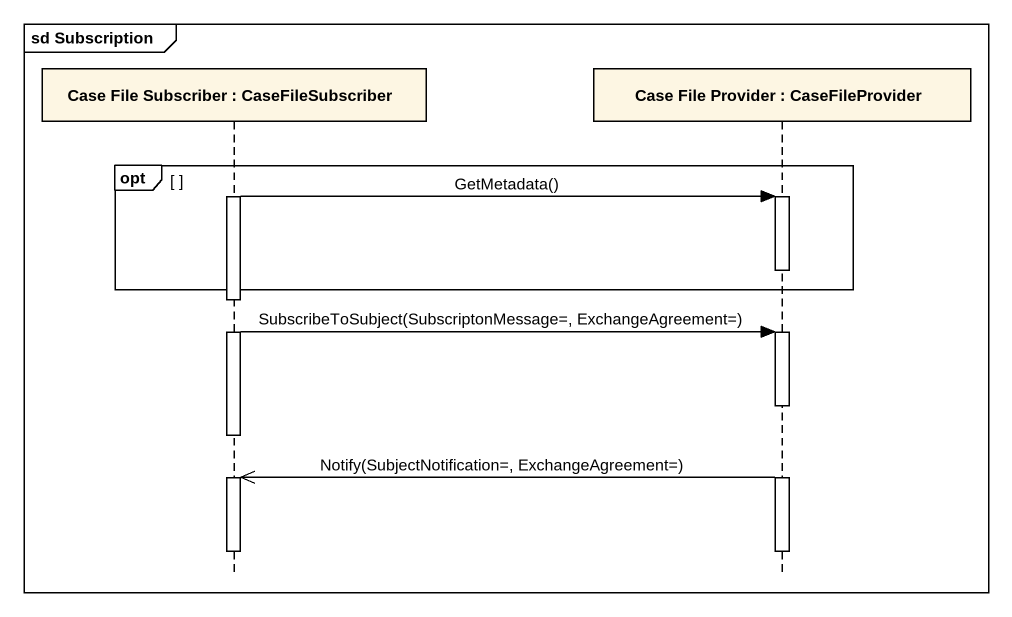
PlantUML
@startuml
mainframe sd Subscription
hide footbox
participant "Case File Subscriber : CaseFileSubscriber" as Case_File_Subscriber
participant "Case File Provider : CaseFileProvider" as Case_File_Provider

opt
  activate Case_File_Subscriber
  Case_File_Subscriber -> Case_File_Provider : GetMetadata()
  activate Case_File_Provider
  deactivate Case_File_Provider
end
Case_File_Subscriber -> Case_File_Provider : SubscribeToSubject(SubscriptonMessage=, ExchangeAgreement=)
activate Case_File_Provider
deactivate Case_File_Subscriber
Case_File_Provider ->> Case_File_Subscriber : Notify(SubjectNotification=, ExchangeAgreement=)
activate Case_File_Subscriber
deactivate Case_File_Subscriber
deactivate Case_File_Provider
@enduml
